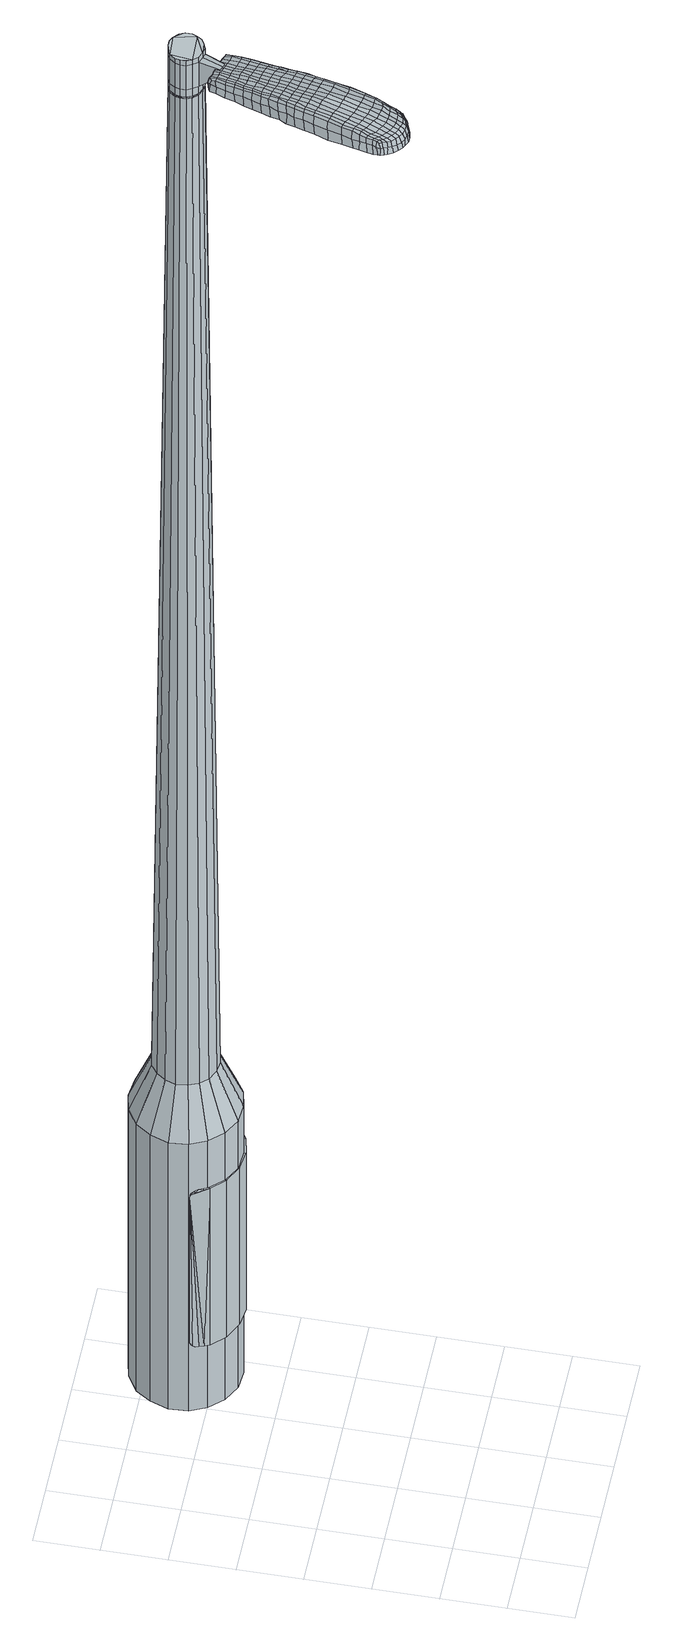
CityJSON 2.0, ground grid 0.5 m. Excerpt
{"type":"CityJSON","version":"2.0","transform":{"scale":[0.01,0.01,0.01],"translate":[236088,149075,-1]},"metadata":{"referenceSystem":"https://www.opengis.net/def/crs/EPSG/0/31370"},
"CityObjects":{
"object1":{"type":"GenericCityObject","attributes":{"cluster":42,"mean_distance_to_centroid":0.213,"new_centroid_x":236089.36,"new_centroid_y":149077.75,"mean_distance_to_camera":8.45,"H1":5.29,"H2":5.51,"Z_final":116.48,"cluster2":-1,"proj_x":236082.97,"proj_y":149075.83,"id_line":90866,"bearing_l":163.28,"distance":6.68,"orientation":"left","G_obj":253.28},"geometry":[{"type":"MultiSurface","lod":"2","boundaries":[[[0,1,2,3]],[[1,4,5,2]],[[4,6,7,5]],[[6,8,9,7]],[[8,10,11,9]],[[10,12,13,11]],[[12,14,15,13]],[[14,16,17,15]],[[16,18,19,17]],[[18,20,21,19]],[[20,22,23,21]],[[22,24,25,23]],[[24,26,27,25]],[[26,28,29,27]],[[28,30,31,29]],[[30,32,33,31]],[[32,34,35,33]],[[34,0,3,35]],[[36,37,38,39]],[[38,40,41,42]],[[41,43,42]],[[42,44,45,46]],[[45,47,46]],[[46,48,49,50]],[[49,51,50]],[[42,46,50,38]],[[50,52,39,38]],[[53,36,39]],[[2,5,7,35]],[[7,9,11,15]],[[11,13,15]],[[15,17,19,23]],[[19,21,23]],[[23,25,27,31]],[[27,29,31]],[[15,23,31,7]],[[31,33,35,7]],[[3,2,35]],[[1,0,54,55]],[[0,34,56,54]],[[34,32,57,56]],[[32,30,58,57]],[[30,28,59,58]],[[28,26,60,59]],[[26,24,61,60]],[[24,22,62,61]],[[22,20,63,62]],[[20,18,64,63]],[[18,16,65,64]],[[16,14,66,65]],[[14,12,67,66]],[[12,10,68,67]],[[10,8,69,68]],[[8,6,70,69]],[[6,4,71,70]],[[4,1,55,71]],[[55,54,72,73]],[[54,56,74,72]],[[56,57,75,74]],[[57,58,76,75]],[[58,59,77,76]],[[59,60,78,77]],[[60,61,79,78]],[[61,62,80,79]],[[62,63,81,80]],[[63,64,82,81]],[[64,65,83,82]],[[65,66,84,83]],[[66,67,85,84]],[[67,68,86,85]],[[68,69,87,86]],[[69,70,88,87]],[[70,71,89,88]],[[71,55,73,89]],[[90,91,92,93]],[[94,95,91,90]],[[75,96,95,94]],[[97,98,96,75]],[[77,99,98,97]],[[100,101,99,77]],[[102,103,101,100]],[[104,105,103,102]],[[106,107,105,104]],[[108,109,107,106]],[[83,110,109,108]],[[84,111,110,83]],[[112,113,111,84]],[[114,115,113,112]],[[116,117,115,114]],[[118,119,117,116]],[[120,121,119,118]],[[93,92,121,120]],[[122,123,124,125]],[[126,122,125,127]],[[128,126,127,129]],[[130,128,129,131]],[[132,130,131,133]],[[134,132,133,135]],[[136,134,135,137]],[[138,136,137,139]],[[140,138,139,141]],[[142,140,141,143]],[[144,142,143,145]],[[146,144,145,147]],[[148,146,147,149]],[[150,148,149,151]],[[152,150,151,153]],[[154,152,153,155]],[[73,72,90,93]],[[72,74,94,90]],[[74,75,94]],[[76,97,75]],[[76,77,97]],[[78,100,77]],[[78,79,102,100]],[[79,80,104,102]],[[80,81,106,104]],[[81,82,108,106]],[[82,83,108]],[[85,112,84]],[[85,86,114,112]],[[86,87,116,114]],[[87,88,118,116]],[[88,89,120,118]],[[89,73,93,120]],[[156,157,92,91]],[[157,158,121,92]],[[158,159,119,121]],[[159,160,117,119]],[[160,161,115,117]],[[161,162,113,115]],[[162,111,113]],[[163,109,110]],[[163,164,107,109]],[[164,165,105,107]],[[165,166,103,105]],[[166,167,101,103]],[[167,99,101]],[[168,98,99]],[[168,96,98]],[[169,95,96]],[[169,156,91,95]],[[39,52,154,170]],[[157,156,171,155]],[[53,39,170,123]],[[156,169,124,171]],[[36,53,123,122]],[[169,96,125,124]],[[37,36,122,126]],[[96,168,127,125]],[[38,37,126,128]],[[168,99,129,127]],[[40,38,128,130]],[[99,167,131,129]],[[41,40,130,132]],[[167,166,133,131]],[[43,41,132,134]],[[166,165,135,133]],[[42,43,134,136]],[[165,164,137,135]],[[44,42,136,138]],[[164,163,139,137]],[[45,44,138,140]],[[163,110,141,139]],[[47,45,140,142]],[[110,111,143,141]],[[46,47,142,144]],[[111,162,145,143]],[[48,46,144,146]],[[162,161,147,145]],[[49,48,146,148]],[[161,160,149,147]],[[51,49,148,150]],[[160,159,151,149]],[[50,51,150,152]],[[159,158,153,151]],[[52,50,152,154]],[[158,157,155,153]],[[154,155,172,173]],[[155,171,174,172]],[[171,124,175,174]],[[124,123,176,175]],[[123,170,177,176]],[[170,154,173,177]],[[178,179,180,181]],[[182,178,181,183]],[[178,182,184,185]],[[179,178,185,186]],[[187,188,189,190]],[[191,187,190,192]],[[187,191,193,194]],[[188,187,194,195]],[[196,197,198,199]],[[200,196,199,201]],[[196,200,202,203]],[[197,196,203,204]],[[205,206,207,208]],[[209,205,208,210]],[[205,209,211,212]],[[206,205,212,213]],[[214,215,216,217]],[[218,214,217,219]],[[214,218,220,221]],[[215,214,221,222]],[[223,224,225,226]],[[227,223,226,228]],[[223,227,229,230]],[[224,223,230,231]],[[232,233,234,235]],[[224,232,235,225]],[[232,224,231,236]],[[233,232,236,237]],[[238,239,240,241]],[[233,238,241,234]],[[238,233,237,242]],[[239,238,242,243]],[[244,182,183,245]],[[239,244,245,240]],[[244,239,243,246]],[[182,244,246,184]],[[247,248,249,250]],[[251,247,250,252]],[[247,251,253,254]],[[248,247,254,255]],[[256,257,258,259]],[[248,256,259,249]],[[256,248,255,260]],[[257,256,260,261]],[[262,263,264,265]],[[257,262,265,258]],[[262,257,261,266]],[[263,262,266,267]],[[268,269,270,271]],[[263,268,271,264]],[[268,263,267,272]],[[269,268,272,273]],[[274,179,186,275]],[[269,274,275,270]],[[274,269,273,276]],[[179,274,276,180]],[[277,278,279,280]],[[281,277,280,282]],[[277,281,283,284]],[[278,277,284,285]],[[286,287,288,289]],[[278,286,289,279]],[[286,278,285,290]],[[287,286,290,291]],[[292,293,294,295]],[[287,292,295,288]],[[292,287,291,296]],[[293,292,296,297]],[[298,191,192,299]],[[293,298,299,294]],[[298,293,297,300]],[[191,298,300,193]],[[301,302,303,304]],[[305,301,304,306]],[[301,305,307,308]],[[302,301,308,309]],[[310,311,312,313]],[[302,310,313,303]],[[310,302,309,314]],[[311,310,314,315]],[[316,317,318,319]],[[311,316,319,312]],[[316,311,315,320]],[[317,316,320,321]],[[322,323,324,325]],[[317,322,325,318]],[[322,317,321,326]],[[323,322,326,327]],[[328,188,195,329]],[[323,328,329,324]],[[328,323,327,330]],[[188,328,330,189]],[[331,217,216,332]],[[333,331,332,334]],[[331,333,335,336]],[[217,331,336,219]],[[337,333,334,338]],[[339,337,338,340]],[[337,339,341,342]],[[333,337,342,335]],[[343,339,340,344]],[[345,343,344,346]],[[343,345,347,348]],[[339,343,348,341]],[[349,345,346,350]],[[351,349,350,352]],[[349,351,353,354]],[[345,349,354,347]],[[355,351,352,356]],[[206,355,356,207]],[[355,206,213,357]],[[351,355,357,353]],[[358,359,204,203]],[[360,358,203,202]],[[358,360,361,362]],[[359,358,362,363]],[[364,365,363,362]],[[366,364,362,361]],[[364,366,367,368]],[[365,364,368,369]],[[370,371,369,368]],[[372,370,368,367]],[[370,372,373,374]],[[371,370,374,375]],[[376,377,375,374]],[[378,376,374,373]],[[376,378,211,209]],[[377,376,209,210]],[[379,380,381,382]],[[281,379,382,283]],[[379,281,282,383]],[[380,379,383,384]],[[385,200,201,386]],[[380,385,386,381]],[[385,380,384,387]],[[200,385,387,202]],[[388,389,390,391]],[[227,388,391,229]],[[388,227,228,392]],[[389,388,392,393]],[[394,395,396,397]],[[389,394,397,390]],[[394,389,393,398]],[[395,394,398,399]],[[400,197,204,401]],[[395,400,401,396]],[[400,395,399,402]],[[197,400,402,198]],[[403,404,405,406]],[[185,403,406,186]],[[403,185,184,407]],[[404,403,407,408]],[[409,410,411,412]],[[404,409,412,405]],[[409,404,408,413]],[[410,409,413,414]],[[415,208,207,416]],[[410,415,416,411]],[[415,410,414,417]],[[208,415,417,210]],[[418,419,420,421]],[[190,418,421,192]],[[418,190,189,422]],[[419,418,422,423]],[[424,212,211,425]],[[419,424,425,420]],[[424,419,423,426]],[[212,424,426,213]],[[427,428,429,430]],[[305,427,430,307]],[[427,305,306,431]],[[428,427,431,432]],[[433,218,219,434]],[[428,433,434,429]],[[433,428,432,435]],[[218,433,435,220]],[[436,437,438,439]],[[251,436,439,253]],[[436,251,252,440]],[[437,436,440,441]],[[442,443,444,445]],[[437,442,445,438]],[[442,437,441,446]],[[443,442,446,447]],[[448,215,222,449]],[[443,448,449,444]],[[448,443,447,450]],[[215,448,450,216]],[[451,452,441,440]],[[250,451,440,252]],[[451,250,249,453]],[[452,451,453,454]],[[455,456,447,446]],[[452,455,446,441]],[[455,452,454,457]],[[456,455,457,458]],[[459,332,216,450]],[[456,459,450,447]],[[459,456,458,460]],[[332,459,460,334]],[[461,462,463,464]],[[308,461,464,309]],[[461,308,307,430]],[[462,461,430,429]],[[465,336,335,466]],[[462,465,466,463]],[[465,462,429,434]],[[336,465,434,219]],[[467,468,454,453]],[[259,467,453,249]],[[467,259,258,469]],[[468,467,469,470]],[[471,472,458,457]],[[468,471,457,454]],[[471,468,470,473]],[[472,471,473,474]],[[475,338,334,460]],[[472,475,460,458]],[[475,472,474,476]],[[338,475,476,340]],[[477,478,479,480]],[[314,477,480,315]],[[477,314,309,464]],[[478,477,464,463]],[[481,342,341,482]],[[478,481,482,479]],[[481,478,463,466]],[[342,481,466,335]],[[483,484,470,469]],[[265,483,469,258]],[[483,265,264,485]],[[484,483,485,486]],[[487,488,474,473]],[[484,487,473,470]],[[487,484,486,489]],[[488,487,489,490]],[[491,344,340,476]],[[488,491,476,474]],[[491,488,490,492]],[[344,491,492,346]],[[493,494,495,496]],[[320,493,496,321]],[[493,320,315,480]],[[494,493,480,479]],[[497,348,347,498]],[[494,497,498,495]],[[497,494,479,482]],[[348,497,482,341]],[[499,500,486,485]],[[271,499,485,264]],[[499,271,270,501]],[[500,499,501,502]],[[503,504,490,489]],[[500,503,489,486]],[[503,500,502,505]],[[504,503,505,506]],[[507,350,346,492]],[[504,507,492,490]],[[507,504,506,508]],[[350,507,508,352]],[[509,510,511,512]],[[326,509,512,327]],[[509,326,321,496]],[[510,509,496,495]],[[513,354,353,514]],[[510,513,514,511]],[[513,510,495,498]],[[354,513,498,347]],[[515,516,502,501]],[[275,515,501,270]],[[515,275,186,406]],[[516,515,406,405]],[[517,518,506,505]],[[516,517,505,502]],[[517,516,405,412]],[[518,517,412,411]],[[519,356,352,508]],[[518,519,508,506]],[[519,518,411,416]],[[356,519,416,207]],[[520,521,423,422]],[[330,520,422,189]],[[520,330,327,512]],[[521,520,512,511]],[[522,357,213,426]],[[521,522,426,423]],[[522,521,511,514]],[[357,522,514,353]],[[523,524,384,383]],[[280,523,383,282]],[[523,280,279,525]],[[524,523,525,526]],[[527,360,202,387]],[[524,527,387,384]],[[527,524,526,528]],[[360,527,528,361]],[[529,530,531,532]],[[230,529,532,231]],[[529,230,229,391]],[[530,529,391,390]],[[533,534,535,536]],[[530,533,536,531]],[[533,530,390,397]],[[534,533,397,396]],[[537,359,363,538]],[[534,537,538,535]],[[537,534,396,401]],[[359,537,401,204]],[[539,540,526,525]],[[289,539,525,279]],[[539,289,288,541]],[[540,539,541,542]],[[543,366,361,528]],[[540,543,528,526]],[[543,540,542,544]],[[366,543,544,367]],[[545,546,547,548]],[[236,545,548,237]],[[545,236,231,532]],[[546,545,532,531]],[[549,550,551,552]],[[546,549,552,547]],[[549,546,531,536]],[[550,549,536,535]],[[553,365,369,554]],[[550,553,554,551]],[[553,550,535,538]],[[365,553,538,363]],[[555,556,542,541]],[[295,555,541,288]],[[555,295,294,557]],[[556,555,557,558]],[[559,372,367,544]],[[556,559,544,542]],[[559,556,558,560]],[[372,559,560,373]],[[561,562,563,564]],[[242,561,564,243]],[[561,242,237,548]],[[562,561,548,547]],[[565,566,567,568]],[[562,565,568,563]],[[565,562,547,552]],[[566,565,552,551]],[[569,371,375,570]],[[566,569,570,567]],[[569,566,551,554]],[[371,569,554,369]],[[571,572,558,557]],[[299,571,557,294]],[[571,299,192,421]],[[572,571,421,420]],[[573,378,373,560]],[[572,573,560,558]],[[573,572,420,425]],[[378,573,425,211]],[[574,575,408,407]],[[246,574,407,184]],[[574,246,243,564]],[[575,574,564,563]],[[576,577,414,413]],[[575,576,413,408]],[[576,575,563,568]],[[577,576,568,567]],[[578,377,210,417]],[[577,578,417,414]],[[578,577,567,570]],[[377,578,570,375]],[[579,580,581,582]],[[582,581,583,584]],[[585,583,581,586]],[[586,581,580,587]],[[588,589,590,591]],[[591,590,592,593]],[[594,592,590,595]],[[595,590,589,596]],[[597,598,599,600]],[[600,599,601,602]],[[603,601,599,604]],[[604,599,598,605]],[[606,607,608,609]],[[609,608,610,611]],[[612,610,608,613]],[[613,608,607,614]],[[615,616,617,618]],[[618,617,619,620]],[[621,619,617,622]],[[622,617,616,623]],[[624,625,626,627]],[[627,626,628,629]],[[630,628,626,631]],[[631,626,625,632]],[[633,634,635,636]],[[636,635,625,624]],[[632,625,635,637]],[[637,635,634,638]],[[639,640,641,642]],[[642,641,634,633]],[[638,634,641,643]],[[643,641,640,644]],[[584,583,645,646]],[[646,645,640,639]],[[644,640,645,647]],[[647,645,583,585]],[[648,649,650,651]],[[651,650,652,653]],[[654,652,650,655]],[[655,650,649,656]],[[657,658,659,660]],[[660,659,649,648]],[[656,649,659,661]],[[661,659,658,662]],[[663,664,665,666]],[[666,665,658,657]],[[662,658,665,667]],[[667,665,664,668]],[[669,670,671,672]],[[672,671,664,663]],[[668,664,671,673]],[[673,671,670,674]],[[587,580,675,676]],[[676,675,670,669]],[[674,670,675,677]],[[677,675,580,579]],[[678,679,680,681]],[[681,680,682,683]],[[684,682,680,685]],[[685,680,679,686]],[[687,688,689,690]],[[690,689,679,678]],[[686,679,689,691]],[[691,689,688,692]],[[693,694,695,696]],[[696,695,688,687]],[[692,688,695,697]],[[697,695,694,698]],[[593,592,699,700]],[[700,699,694,693]],[[698,694,699,701]],[[701,699,592,594]],[[702,703,704,705]],[[705,704,706,707]],[[708,706,704,709]],[[709,704,703,710]],[[711,712,713,714]],[[714,713,703,702]],[[710,703,713,715]],[[715,713,712,716]],[[717,718,719,720]],[[720,719,712,711]],[[716,712,719,721]],[[721,719,718,722]],[[723,724,725,726]],[[726,725,718,717]],[[722,718,725,727]],[[727,725,724,728]],[[596,589,729,730]],[[730,729,724,723]],[[728,724,729,731]],[[731,729,589,588]],[[615,618,732,733]],[[733,732,734,735]],[[736,734,732,737]],[[737,732,618,620]],[[735,734,738,739]],[[739,738,740,741]],[[742,740,738,743]],[[743,738,734,736]],[[741,740,744,745]],[[745,744,746,747]],[[748,746,744,749]],[[749,744,740,742]],[[747,746,750,751]],[[751,750,752,753]],[[754,752,750,755]],[[755,750,746,748]],[[753,752,756,757]],[[757,756,607,606]],[[614,607,756,758]],[[758,756,752,754]],[[605,759,760,604]],[[604,760,761,603]],[[762,761,760,763]],[[763,760,759,764]],[[764,765,766,763]],[[763,766,767,762]],[[768,767,766,769]],[[769,766,765,770]],[[770,771,772,769]],[[769,772,773,768]],[[774,773,772,775]],[[775,772,771,776]],[[776,777,778,775]],[[775,778,779,774]],[[612,779,778,610]],[[610,778,777,611]],[[780,781,782,783]],[[783,782,682,684]],[[683,682,782,784]],[[784,782,781,785]],[[602,601,786,787]],[[787,786,781,780]],[[785,781,786,788]],[[788,786,601,603]],[[789,790,791,792]],[[792,791,628,630]],[[629,628,791,793]],[[793,791,790,794]],[[795,796,797,798]],[[798,797,790,789]],[[794,790,797,799]],[[799,797,796,800]],[[605,598,801,802]],[[802,801,796,795]],[[800,796,801,803]],[[803,801,598,597]],[[804,805,806,807]],[[807,806,586,587]],[[585,586,806,808]],[[808,806,805,809]],[[810,811,812,813]],[[813,812,805,804]],[[809,805,812,814]],[[814,812,811,815]],[[606,609,816,817]],[[817,816,811,810]],[[815,811,816,818]],[[818,816,609,611]],[[819,820,821,822]],[[822,821,591,593]],[[588,591,821,823]],[[823,821,820,824]],[[612,613,825,826]],[[826,825,820,819]],[[824,820,825,827]],[[827,825,613,614]],[[828,829,706,830]],[[830,706,708]],[[707,706,829,831]],[[620,619,832,833]],[[833,832,829,828]],[[831,829,832,834]],[[834,832,619,621]],[[835,836,837]],[[837,836,652,654]],[[653,652,836,838]],[[838,836,835,839]],[[840,841,842,843]],[[843,842,835,837]],[[839,835,842,844]],[[844,842,841,845]],[[623,616,846,847]],[[847,846,841,840]],[[845,841,846,848]],[[848,846,616,615]],[[839,849,838]],[[838,849,651,653]],[[648,651,849,850]],[[850,849,851]],[[845,852,853,844]],[[844,853,849,839]],[[851,849,853,854]],[[854,853,852,855]],[[615,733,856,848]],[[848,856,852,845]],[[855,852,856,857]],[[857,856,733,735]],[[858,859,860,861]],[[861,860,709,710]],[[708,709,860,830]],[[830,860,859,828]],[[736,737,862,863]],[[863,862,859,858]],[[828,859,862,833]],[[833,862,737,620]],[[851,864,865,850]],[[850,865,660,648]],[[657,660,865,866]],[[866,865,864,867]],[[855,868,869,854]],[[854,869,864,851]],[[867,864,869,870]],[[870,869,868,871]],[[735,739,872,857]],[[857,872,868,855]],[[871,868,872,873]],[[873,872,739,741]],[[874,875,876,877]],[[877,876,715,716]],[[710,715,876,861]],[[861,876,875,858]],[[742,743,878,879]],[[879,878,875,874]],[[858,875,878,863]],[[863,878,743,736]],[[867,880,881,866]],[[866,881,666,657]],[[663,666,881,882]],[[882,881,880,883]],[[871,884,885,870]],[[870,885,880,867]],[[883,880,885,886]],[[886,885,884,887]],[[741,745,888,873]],[[873,888,884,871]],[[887,884,888,889]],[[889,888,745,747]],[[890,891,892,893]],[[893,892,721,722]],[[716,721,892,877]],[[877,892,891,874]],[[748,749,894,895]],[[895,894,891,890]],[[874,891,894,879]],[[879,894,749,742]],[[883,896,897,882]],[[882,897,672,663]],[[669,672,897,898]],[[898,897,896,899]],[[887,900,901,886]],[[886,901,896,883]],[[899,896,901,902]],[[902,901,900,903]],[[747,751,904,889]],[[889,904,900,887]],[[903,900,904,905]],[[905,904,751,753]],[[906,907,908,909]],[[909,908,727,728]],[[722,727,908,893]],[[893,908,907,890]],[[754,755,910,911]],[[911,910,907,906]],[[890,907,910,895]],[[895,910,755,748]],[[899,912,913,898]],[[898,913,676,669]],[[587,676,913,807]],[[807,913,912,804]],[[903,914,915,902]],[[902,915,912,899]],[[804,912,915,813]],[[813,915,914,810]],[[753,757,916,905]],[[905,916,914,903]],[[810,914,916,817]],[[817,916,757,606]],[[824,917,918,823]],[[823,918,731,588]],[[728,731,918,909]],[[909,918,917,906]],[[614,758,919,827]],[[827,919,917,824]],[[906,917,919,911]],[[911,919,758,754]],[[785,920,921,784]],[[784,921,681,683]],[[678,681,921,922]],[[922,921,920,923]],[[603,761,924,788]],[[788,924,920,785]],[[923,920,924,925]],[[925,924,761,762]],[[926,927,928,929]],[[929,928,631,632]],[[630,631,928,792]],[[792,928,927,789]],[[930,931,932,933]],[[933,932,927,926]],[[789,927,932,798]],[[798,932,931,795]],[[764,759,934,935]],[[935,934,931,930]],[[795,931,934,802]],[[802,934,759,605]],[[923,936,937,922]],[[922,937,690,678]],[[687,690,937,938]],[[938,937,936,939]],[[762,767,940,925]],[[925,940,936,923]],[[939,936,940,941]],[[941,940,767,768]],[[942,943,944,945]],[[945,944,637,638]],[[632,637,944,929]],[[929,944,943,926]],[[946,947,948,949]],[[949,948,943,942]],[[926,943,948,933]],[[933,948,947,930]],[[770,765,950,951]],[[951,950,947,946]],[[930,947,950,935]],[[935,950,765,764]],[[939,952,953,938]],[[938,953,696,687]],[[693,696,953,954]],[[954,953,952,955]],[[768,773,956,941]],[[941,956,952,939]],[[955,952,956,957]],[[957,956,773,774]],[[958,959,960,961]],[[961,960,643,644]],[[638,643,960,945]],[[945,960,959,942]],[[962,963,964,965]],[[965,964,959,958]],[[942,959,964,949]],[[949,964,963,946]],[[776,771,966,967]],[[967,966,963,962]],[[946,963,966,951]],[[951,966,771,770]],[[955,968,969,954]],[[954,969,700,693]],[[593,700,969,822]],[[822,969,968,819]],[[774,779,970,957]],[[957,970,968,955]],[[819,968,970,826]],[[826,970,779,612]],[[809,971,972,808]],[[808,972,647,585]],[[644,647,972,961]],[[961,972,971,958]],[[815,973,974,814]],[[814,974,971,809]],[[958,971,974,965]],[[965,974,973,962]],[[611,777,975,818]],[[818,975,973,815]],[[962,973,975,967]],[[967,975,777,776]],[[579,582,181,180]],[[582,584,183,181]],[[594,595,194,193]],[[595,596,195,194]],[[597,600,199,198]],[[600,602,201,199]],[[621,622,221,220]],[[622,623,222,221]],[[624,627,226,225]],[[627,629,228,226]],[[633,636,235,234]],[[636,624,225,235]],[[639,642,241,240]],[[642,633,234,241]],[[584,646,245,183]],[[646,639,240,245]],[[654,655,254,253]],[[655,656,255,254]],[[656,661,260,255]],[[661,662,261,260]],[[662,667,266,261]],[[667,668,267,266]],[[668,673,272,267]],[[673,674,273,272]],[[674,677,276,273]],[[677,579,180,276]],[[684,685,284,283]],[[685,686,285,284]],[[686,691,290,285]],[[691,692,291,290]],[[692,697,296,291]],[[697,698,297,296]],[[698,701,300,297]],[[701,594,193,300]],[[702,705,304,303]],[[705,707,306,304]],[[711,714,313,312]],[[714,702,303,313]],[[717,720,319,318]],[[720,711,312,319]],[[723,726,325,324]],[[726,717,318,325]],[[596,730,329,195]],[[730,723,324,329]],[[780,783,382,381]],[[783,684,283,382]],[[602,787,386,201]],[[787,780,381,386]],[[629,793,392,228]],[[793,794,393,392]],[[794,799,398,393]],[[799,800,399,398]],[[800,803,402,399]],[[803,597,198,402]],[[707,431,306]],[[707,831,432,431]],[[831,834,435,432]],[[834,621,220,435]],[[837,439,438]],[[837,654,253,439]],[[840,843,445,444]],[[843,837,438,445]],[[623,847,449,222]],[[847,840,444,449]],[[976,977,978,979]],[[980,981,979,978]],[[982,983,984,985]],[[986,987,988,989]],[[977,990,991,978]],[[992,980,978,991]],[[993,982,985,994]],[[995,996,987,986]],[[990,997,998,991]],[[998,999,992,991]],[[1000,993,994,1001]],[[1002,996,995,1003]],[[997,1004,1005,998]],[[1005,1006,999,998]],[[1007,1000,1001,1008]],[[1009,1002,1003,1010]],[[1011,1012,1013,1014]],[[1015,1016,1012,1011]],[[1015,1017,1018,1016]],[[1017,1019,1020,1018]],[[1021,1022,1023,1024]],[[1025,1026,1022,1021]],[[1027,1028,1026,1025]],[[1029,1030,1028,1027]],[[1024,1013,1012,1021]],[[1021,1012,1016,1025]],[[1016,1018,1027,1025]],[[1018,1020,1029,1027]],[[985,984,981,980]],[[994,985,980,992]],[[999,1001,994,992]],[[1006,1008,1001,999]],[[986,989,983,982]],[[995,986,982,993]],[[1003,995,993,1000]],[[1010,1003,1000,1007]],[[987,1011,1014,988]],[[996,1015,1011,987]],[[1017,1015,996,1002]],[[1019,1017,1002,1009]],[[1031,1032,1033,1034]],[[1033,1035,1036,1037]],[[1033,1037,1038,1039]],[[1033,1039,1034]],[[1040,1031,1034,1041]],[[1042,1041,1034,1043]],[[1044,1043,1034]],[[1045,1033,1032,1046]],[[1047,1045,1046,1048]],[[1049,1047,1048,1050]],[[1051,1049,1050,1052]],[[1053,1051,1052,1054]],[[1054,1055,1056,1057]],[[1054,1057,1058,1059]],[[1054,1059,1060,1061]],[[1060,1062,1063,1064]],[[1060,1064,1065,1066]],[[1060,1066,1061]],[[1054,1061,1053]],[[1067,1068,1032,1031]],[[1069,1070,1035,1033]],[[1071,1072,1044,1034]],[[1068,1073,1046,1032]],[[1074,1069,1033,1045]],[[1073,1075,1048,1046]],[[1076,1074,1045,1047]],[[1075,1077,1050,1048]],[[1078,1076,1047,1049]],[[1077,1079,1052,1050]],[[1080,1078,1049,1051]],[[1079,1081,1054,1052]],[[1082,1080,1051,1053]],[[1081,1083,1055,1054]],[[1084,1085,1062,1060]],[[1086,1082,1053,1061]],[[1056,1055,1083,1087]],[[1057,1056,1087,1088]],[[1058,1057,1088,1089]],[[1059,1058,1089,1090]],[[1060,1059,1090,1084]],[[1091,1067,1031,1040]],[[1092,1091,1040,1041]],[[1093,1092,1041,1042]],[[1094,1093,1042,1043]],[[1072,1094,1043,1044]],[[1036,1035,1070,1095]],[[1063,1062,1085,1096]],[[1037,1036,1095,1097]],[[1038,1037,1097,1098]],[[1039,1038,1098,1099]],[[1034,1039,1099,1071]],[[1064,1063,1096,1100]],[[1065,1064,1100,1101]],[[1066,1065,1101,1102]],[[1061,1066,1102,1086]]]}]}
},
"vertices":[
[125,232,384],[112,239,384],[112,239,96],[125,232,96],[102,250,384],[102,250,96],[96,263,384],[96,263,96],[95,278,384],[95,278,96],[100,292,384],[100,292,96],[108,304,384],[108,304,96],[121,312,384],[121,312,96],[135,315,384],[135,315,96],[150,313,384],[150,313,96],[163,307,384],[163,307,96],[173,296,384],[173,296,96],[179,283,384],[179,283,96],[179,268,384],[179,268,96],[175,254,384],[175,254,96],[166,242,384],[166,242,96],[154,234,384],[154,234,96],[140,231,384],[140,231,96],[143,261,1524],[147,263,1524],[149,267,1524],[134,260,1524],[151,271,1524],[151,276,1524],[145,284,1524],[149,280,1524],[141,286,1524],[137,286,1524],[128,283,1524],[132,285,1524],[125,279,1524],[124,275,1524],[126,266,1524],[124,270,1524],[129,262,1524],[138,259,1524],[130,249,429],[122,253,429],[139,248,429],[147,250,429],[155,255,429],[160,262,429],[162,270,429],[162,279,429],[158,287,429],[152,293,429],[145,297,429],[136,298,429],[127,296,429],[120,291,429],[115,284,429],[112,276,429],[113,267,429],[116,259,429],[134,260,1483],[129,262,1483],[138,259,1483],[143,261,1483],[147,263,1483],[149,267,1483],[151,271,1483],[151,276,1483],[149,280,1483],[145,284,1483],[141,286,1483],[137,286,1483],[132,285,1483],[128,283,1483],[125,279,1483],[124,275,1483],[124,270,1483],[126,266,1483],[134,261,1483],[134,261,1485],[130,263,1485],[130,263,1483],[138,260,1483],[138,260,1485],[143,261,1485],[146,264,1483],[146,264,1485],[149,267,1485],[150,271,1483],[150,271,1485],[150,276,1483],[150,276,1485],[148,280,1483],[148,280,1485],[145,283,1483],[145,283,1485],[141,285,1483],[141,285,1485],[137,286,1485],[132,285,1485],[129,282,1483],[129,282,1485],[126,279,1483],[126,279,1485],[125,274,1483],[125,274,1485],[125,270,1483],[125,270,1485],[127,266,1483],[127,266,1485],[143,261,1519],[138,259,1519],[138,259,1493],[143,261,1493],[147,263,1519],[147,263,1493],[149,267,1519],[149,267,1493],[151,271,1519],[151,271,1493],[151,276,1519],[151,276,1493],[149,280,1519],[149,280,1493],[145,284,1519],[145,284,1493],[141,286,1519],[141,286,1493],[137,286,1519],[137,286,1493],[132,285,1519],[132,285,1493],[128,283,1519],[128,283,1493],[125,279,1519],[125,279,1493],[124,275,1519],[124,275,1493],[124,270,1519],[124,270,1493],[126,266,1519],[126,266,1493],[129,262,1519],[129,262,1493],[134,260,1485],[129,262,1485],[126,266,1485],[124,270,1485],[124,275,1485],[125,279,1485],[128,283,1485],[141,286,1485],[145,284,1485],[149,280,1485],[151,276,1485],[151,271,1485],[147,263,1485],[138,259,1485],[134,260,1519],[134,260,1493],[125,243,1513],[125,243,1518],[128,242,1513],[131,241,1513],[131,241,1518],[128,242,1518],[88,177,1519],[90,184,1518],[89,183,1509],[86,176,1510],[85,169,1519],[84,168,1510],[87,169,1526],[90,177,1525],[92,184,1525],[125,166,1519],[127,172,1518],[126,174,1525],[124,167,1525],[123,157,1519],[122,159,1526],[124,155,1510],[126,164,1510],[128,171,1509],[87,100,1519],[84,101,1519],[83,101,1513],[87,99,1513],[91,100,1519],[91,99,1513],[92,102,1524],[88,102,1524],[84,103,1524],[108,171,1530],[110,178,1529],[107,179,1529],[105,172,1530],[106,162,1531],[102,163,1531],[109,161,1530],[112,170,1530],[114,177,1529],[131,249,1512],[129,249,1512],[128,248,1517],[131,247,1517],[134,248,1512],[134,247,1517],[134,247,1506],[131,248,1506],[128,249,1506],[72,120,1519],[73,123,1519],[71,122,1512],[71,119,1512],[72,117,1518],[71,117,1512],[73,118,1522],[74,120,1523],[74,123,1524],[74,128,1519],[75,133,1519],[73,133,1512],[72,127,1512],[75,128,1524],[76,133,1525],[76,139,1519],[79,147,1519],[77,146,1511],[75,138,1511],[78,139,1526],[80,147,1526],[82,158,1519],[80,157,1510],[84,158,1526],[113,246,1513],[111,239,1513],[112,239,1518],[115,247,1517],[116,251,1512],[116,250,1516],[114,251,1506],[112,246,1507],[109,239,1507],[108,232,1514],[106,225,1515],[107,225,1520],[110,232,1519],[107,231,1507],[104,224,1507],[103,218,1515],[100,211,1516],[102,211,1522],[105,218,1521],[101,217,1508],[99,210,1508],[98,204,1517],[95,197,1517],[97,198,1524],[100,205,1523],[96,203,1508],[94,196,1509],[93,190,1518],[95,191,1524],[91,190,1509],[106,109,1519],[108,112,1519],[107,112,1524],[105,109,1523],[105,107,1518],[105,107,1522],[106,105,1512],[107,107,1512],[109,110,1512],[110,116,1519],[112,122,1519],[111,123,1525],[108,117,1524],[111,115,1512],[113,120,1512],[114,127,1519],[116,135,1519],[115,136,1526],[113,128,1526],[115,126,1511],[117,133,1511],[119,146,1519],[118,147,1526],[121,144,1510],[142,237,1513],[141,230,1513],[141,229,1507],[143,236,1507],[143,243,1512],[144,242,1506],[142,242,1516],[141,238,1517],[140,231,1518],[139,223,1514],[137,215,1515],[138,214,1507],[140,221,1507],[138,224,1519],[136,217,1520],[135,208,1515],[134,201,1516],[135,199,1508],[136,207,1508],[134,209,1521],[133,202,1522],[132,194,1517],[130,186,1517],[131,185,1509],[133,192,1508],[131,195,1523],[129,188,1524],[128,179,1518],[130,178,1509],[127,181,1524],[129,242,1519],[127,243,1519],[127,235,1520],[125,236,1520],[130,234,1520],[132,241,1519],[125,228,1522],[123,229,1522],[123,221,1523],[120,222,1523],[126,220,1523],[128,227,1521],[121,214,1524],[118,215,1524],[119,207,1525],[116,208,1525],[122,206,1525],[124,213,1524],[117,200,1526],[114,200,1526],[115,192,1527],[112,193,1527],[118,191,1527],[120,199,1526],[112,185,1528],[109,186,1528],[116,184,1528],[88,105,1527],[85,106,1527],[92,104,1526],[94,109,1527],[90,109,1528],[86,110,1528],[92,115,1529],[88,116,1529],[96,115,1528],[98,121,1530],[94,122,1530],[90,123,1530],[96,129,1531],[92,130,1531],[100,128,1530],[102,137,1531],[98,138,1531],[95,139,1531],[102,150,1531],[99,151,1531],[106,149,1531],[104,105,1518],[101,103,1519],[101,102,1513],[104,104,1513],[103,106,1523],[101,105,1523],[96,101,1519],[96,100,1513],[96,103,1524],[73,115,1518],[74,112,1518],[75,113,1523],[74,116,1523],[71,114,1513],[72,112,1513],[75,109,1519],[77,106,1519],[78,107,1524],[76,110,1523],[74,108,1513],[77,105,1513],[80,103,1519],[81,105,1524],[80,102,1513],[91,177,1528],[93,176,1528],[96,183,1528],[94,184,1527],[89,169,1528],[90,168,1529],[96,175,1529],[99,174,1530],[101,181,1529],[98,182,1528],[93,167,1529],[96,166,1530],[102,173,1530],[104,180,1529],[99,165,1531],[122,168,1528],[120,168,1529],[118,160,1529],[120,159,1528],[124,174,1527],[122,175,1528],[116,169,1529],[114,160,1530],[118,176,1528],[143,245,1512],[141,246,1512],[140,245,1517],[142,244,1517],[143,244,1506],[141,245,1506],[138,247,1512],[137,246,1517],[138,246,1506],[117,253,1512],[119,252,1512],[118,252,1506],[116,252,1506],[117,252,1517],[119,251,1517],[121,252,1512],[124,251,1512],[123,250,1506],[120,251,1506],[121,250,1517],[124,250,1517],[126,250,1512],[126,249,1506],[126,249,1517],[116,246,1519],[117,246,1519],[113,239,1520],[115,239,1520],[120,245,1519],[122,245,1519],[117,238,1520],[120,237,1520],[124,244,1519],[122,237,1520],[140,239,1519],[139,239,1519],[137,232,1520],[139,232,1520],[135,240,1519],[134,233,1520],[111,232,1521],[113,232,1521],[108,225,1522],[110,225,1522],[115,231,1521],[117,230,1521],[112,224,1522],[115,223,1523],[120,230,1522],[118,223,1523],[137,224,1521],[135,225,1521],[133,218,1522],[135,217,1522],[132,226,1521],[130,219,1522],[106,218,1523],[108,218,1523],[103,211,1524],[105,211,1524],[110,217,1523],[113,216,1524],[108,210,1525],[110,209,1525],[115,215,1524],[113,208,1525],[133,210,1523],[131,211,1523],[129,203,1524],[131,203,1524],[128,212,1524],[126,205,1525],[101,204,1525],[103,204,1525],[99,197,1526],[100,197,1526],[105,203,1526],[108,202,1526],[103,196,1527],[106,195,1527],[111,201,1526],[109,194,1527],[129,196,1525],[127,196,1525],[126,189,1526],[128,189,1526],[124,197,1526],[122,190,1527],[96,191,1527],[98,190,1527],[101,189,1527],[103,188,1528],[106,187,1528],[126,181,1527],[124,182,1527],[120,183,1528],[104,109,1525],[101,107,1525],[105,112,1526],[103,111,1526],[97,105,1526],[99,109,1527],[74,118,1525],[75,116,1525],[76,119,1526],[75,122,1525],[77,113,1525],[79,110,1526],[80,114,1527],[78,117,1526],[82,108,1526],[83,112,1527],[107,117,1526],[105,116,1527],[109,122,1527],[107,122,1528],[100,115,1528],[103,121,1529],[76,127,1526],[77,125,1527],[79,131,1528],[78,132,1527],[79,122,1527],[82,120,1528],[84,127,1529],[81,129,1528],[85,118,1528],[87,125,1530],[111,128,1528],[109,128,1529],[114,136,1528],[111,136,1529],[105,128,1529],[107,136,1530],[79,138,1528],[81,137,1528],[83,145,1529],[81,146,1528],[83,135,1529],[86,133,1530],[88,142,1530],[85,143,1530],[89,132,1530],[91,140,1531],[117,148,1529],[115,148,1529],[110,148,1530],[85,157,1528],[87,156,1529],[89,155,1530],[92,154,1530],[95,152,1531],[90,182,1509],[92,183,1518],[90,176,1518],[88,175,1509],[87,168,1519],[85,167,1510],[89,168,1525],[92,177,1525],[94,183,1525],[124,174,1525],[125,173,1518],[123,166,1518],[122,167,1525],[121,158,1519],[120,159,1525],[122,156,1510],[124,164,1509],[126,171,1509],[84,103,1513],[84,104,1519],[88,102,1519],[87,102,1513],[91,102,1519],[91,101,1513],[91,104,1524],[88,104,1524],[85,105,1524],[107,179,1528],[110,178,1528],[108,171,1529],[105,172,1529],[106,162,1529],[102,163,1529],[109,161,1529],[112,170,1529],[113,177,1528],[128,246,1516],[128,247,1512],[131,246,1512],[130,246,1516],[134,246,1512],[133,245,1516],[134,245,1506],[130,246,1506],[128,246,1506],[73,122,1512],[75,123,1519],[74,120,1518],[73,119,1512],[74,118,1518],[73,117,1512],[75,118,1522],[76,120,1523],[76,123,1523],[75,132,1512],[77,133,1519],[76,127,1519],[74,127,1512],[77,127,1524],[78,133,1525],[79,145,1511],[80,146,1519],[78,139,1519],[77,138,1511],[80,139,1525],[82,146,1526],[84,157,1519],[82,156,1510],[85,157,1526],[114,239,1518],[113,238,1513],[115,245,1513],[116,246,1517],[117,250,1512],[118,249,1515],[116,250,1506],[114,245,1506],[111,238,1507],[109,225,1520],[107,224,1514],[110,231,1514],[111,232,1519],[109,231,1507],[106,224,1507],[104,211,1522],[102,210,1516],[105,217,1515],[106,218,1521],[103,217,1508],[101,210,1508],[99,197,1523],[97,196,1517],[100,203,1516],[101,204,1522],[98,203,1508],[95,196,1508],[95,190,1517],[96,190,1524],[93,189,1509],[105,113,1523],[106,113,1519],[105,110,1518],[104,110,1523],[104,108,1518],[103,109,1522],[105,107,1512],[106,108,1512],[107,111,1512],[109,123,1525],[110,122,1519],[108,117,1519],[107,118,1524],[109,116,1512],[111,121,1512],[113,137,1526],[114,135,1519],[112,128,1519],[111,129,1525],[113,126,1511],[115,134,1511],[118,146,1519],[116,148,1526],[119,145,1510],[139,229,1507],[139,230,1513],[140,238,1513],[141,236,1506],[141,243,1512],[142,242,1506],[140,242,1515],[140,238,1517],[138,231,1518],[136,214,1507],[135,216,1514],[137,223,1514],[138,222,1507],[136,224,1519],[134,217,1520],[133,200,1508],[132,201,1516],[133,208,1515],[134,207,1508],[132,210,1521],[131,202,1522],[129,185,1508],[128,187,1517],[130,194,1516],[131,192,1508],[129,195,1522],[127,188,1523],[127,180,1517],[128,178,1509],[125,181,1524],[129,241,1518],[127,242,1518],[127,235,1519],[125,235,1519],[130,234,1519],[132,241,1518],[125,227,1520],[122,228,1520],[123,220,1521],[120,221,1521],[126,219,1521],[128,227,1520],[121,213,1523],[118,214,1523],[119,206,1524],[116,207,1524],[122,205,1524],[124,212,1523],[116,199,1525],[114,200,1525],[114,192,1526],[112,193,1526],[118,191,1526],[120,198,1525],[112,185,1527],[109,186,1527],[115,184,1527],[85,107,1526],[89,106,1526],[92,106,1525],[93,110,1526],[90,110,1526],[87,111,1526],[88,117,1528],[92,116,1528],[95,115,1527],[97,122,1528],[94,123,1529],[90,124,1529],[92,130,1530],[96,129,1530],[99,129,1529],[102,137,1530],[98,138,1530],[95,139,1530],[99,151,1530],[102,150,1530],[106,149,1530],[101,104,1513],[100,105,1518],[102,107,1518],[103,105,1512],[102,108,1523],[100,107,1523],[96,104,1519],[96,103,1513],[96,105,1523],[76,114,1523],[75,113,1518],[75,116,1518],[76,117,1523],[73,115,1512],[74,113,1512],[80,109,1523],[79,107,1519],[77,110,1519],[78,111,1523],[76,110,1513],[78,107,1513],[81,105,1519],[82,106,1524],[81,104,1513],[96,183,1527],[94,176,1527],[93,176,1527],[95,183,1526],[90,168,1527],[91,168,1528],[101,181,1528],[99,174,1528],[96,175,1528],[99,182,1527],[94,167,1528],[96,165,1529],[102,173,1529],[104,180,1528],[99,164,1529],[117,160,1528],[119,168,1527],[121,168,1527],[119,159,1527],[123,175,1526],[121,175,1527],[116,169,1528],[113,160,1528],[118,176,1527],[139,243,1516],[140,244,1512],[140,243,1516],[141,242,1506],[137,244,1512],[136,244,1516],[137,244,1506],[118,250,1512],[118,251,1512],[117,250,1506],[118,250,1516],[119,249,1516],[122,248,1506],[123,249,1512],[120,250,1512],[120,249,1506],[121,249,1516],[123,248,1516],[126,248,1512],[125,247,1506],[125,247,1516],[117,245,1518],[114,239,1519],[115,238,1519],[122,244,1518],[119,244,1518],[117,238,1519],[120,237,1519],[124,243,1518],[122,236,1519],[136,232,1519],[138,239,1518],[139,238,1518],[137,231,1519],[135,240,1518],[133,233,1519],[113,231,1520],[112,232,1520],[109,224,1521],[110,224,1521],[117,230,1520],[115,231,1520],[112,223,1521],[115,223,1521],[120,229,1520],[118,222,1521],[133,217,1521],[134,225,1520],[135,224,1520],[134,217,1521],[131,226,1520],[129,218,1521],[108,217,1522],[107,217,1522],[105,211,1523],[105,210,1523],[113,216,1522],[110,216,1522],[108,209,1523],[110,209,1524],[115,215,1523],[113,208,1524],[129,203,1523],[131,210,1522],[132,210,1522],[130,203,1523],[127,211,1522],[125,204,1523],[103,203,1524],[102,204,1524],[100,197,1525],[101,196,1525],[108,202,1525],[105,202,1524],[103,195,1525],[106,195,1526],[111,201,1525],[109,194,1526],[125,189,1525],[127,196,1524],[128,196,1524],[126,189,1525],[123,197,1524],[121,190,1525],[98,189,1526],[97,190,1526],[104,188,1527],[101,189,1526],[107,187,1527],[123,182,1526],[125,181,1526],[119,183,1526],[101,108,1524],[103,110,1524],[104,113,1525],[102,112,1525],[97,107,1525],[98,110,1525],[77,120,1525],[77,116,1524],[76,119,1524],[77,122,1525],[81,115,1526],[80,111,1525],[78,114,1524],[79,117,1525],[83,109,1525],[84,112,1526],[104,117,1526],[106,118,1526],[108,123,1526],[106,123,1527],[100,116,1526],[102,122,1527],[80,131,1527],[78,125,1526],[78,127,1526],[79,132,1526],[84,127,1528],[82,120,1527],[80,123,1526],[82,129,1527],[85,118,1527],[87,125,1528],[108,129,1527],[110,129,1527],[112,137,1527],[111,136,1528],[104,129,1528],[106,137,1529],[84,145,1528],[82,137,1527],[81,138,1527],[83,146,1527],[89,142,1529],[86,133,1529],[84,135,1528],[86,143,1528],[89,132,1529],[92,140,1530],[114,148,1528],[116,148,1528],[110,149,1529],[87,156,1528],[86,157,1528],[93,154,1529],[90,155,1529],[96,152,1530],[116,250,1508],[123,248,1508],[112,217,1509],[105,219,1509],[105,197,1510],[97,199,1510],[93,159,1512],[84,162,1512],[89,179,1511],[98,176,1511],[88,142,1513],[85,129,1514],[76,131,1514],[79,144,1513],[129,246,1508],[120,215,1509],[113,194,1510],[102,156,1512],[107,174,1511],[97,139,1513],[93,126,1514],[136,244,1508],[127,213,1509],[122,192,1510],[111,154,1512],[116,171,1511],[102,124,1514],[106,136,1513],[142,242,1508],[135,210,1509],[130,189,1510],[120,151,1512],[125,168,1511],[110,121,1514],[115,134,1513],[81,116,1514],[81,111,1514],[74,113,1514],[73,118,1514],[89,113,1514],[88,109,1514],[97,111,1514],[95,107,1514],[105,109,1514],[101,105,1514],[82,106,1515],[84,102,1515],[83,102,1515],[78,107,1515],[86,104,1515],[86,101,1515],[91,103,1515],[87,101,1515],[95,102,1515],[88,101,1515],[169,244,334],[167,240,334],[167,240,165],[175,252,171],[169,244,165],[171,247,165],[173,249,166],[174,250,167],[175,251,169],[171,247,334],[173,249,333],[174,250,332],[175,251,331],[175,252,328],[154,232,165],[154,232,334],[140,229,165],[140,229,334],[125,231,165],[125,231,334],[111,238,165],[111,238,334],[101,248,165],[101,248,334],[99,252,334],[98,256,334],[96,258,333],[96,260,332],[95,261,331],[95,262,328],[99,252,165],[95,262,171],[95,261,169],[96,260,167],[96,258,166],[98,256,165],[167,245,334],[165,242,334],[165,242,165],[167,245,165],[173,253,171],[173,253,328],[153,235,334],[153,235,165],[139,232,334],[139,232,165],[126,234,334],[126,234,165],[113,240,334],[113,240,165],[103,250,334],[103,250,165],[102,254,334],[98,263,328],[98,263,171],[102,254,165],[100,257,334],[99,260,333],[98,261,332],[98,263,331],[169,248,334],[171,251,333],[172,252,332],[173,253,331],[169,248,165],[98,263,169],[171,251,166],[172,252,167],[173,253,169],[98,261,167],[99,260,166],[100,257,165]
]}
